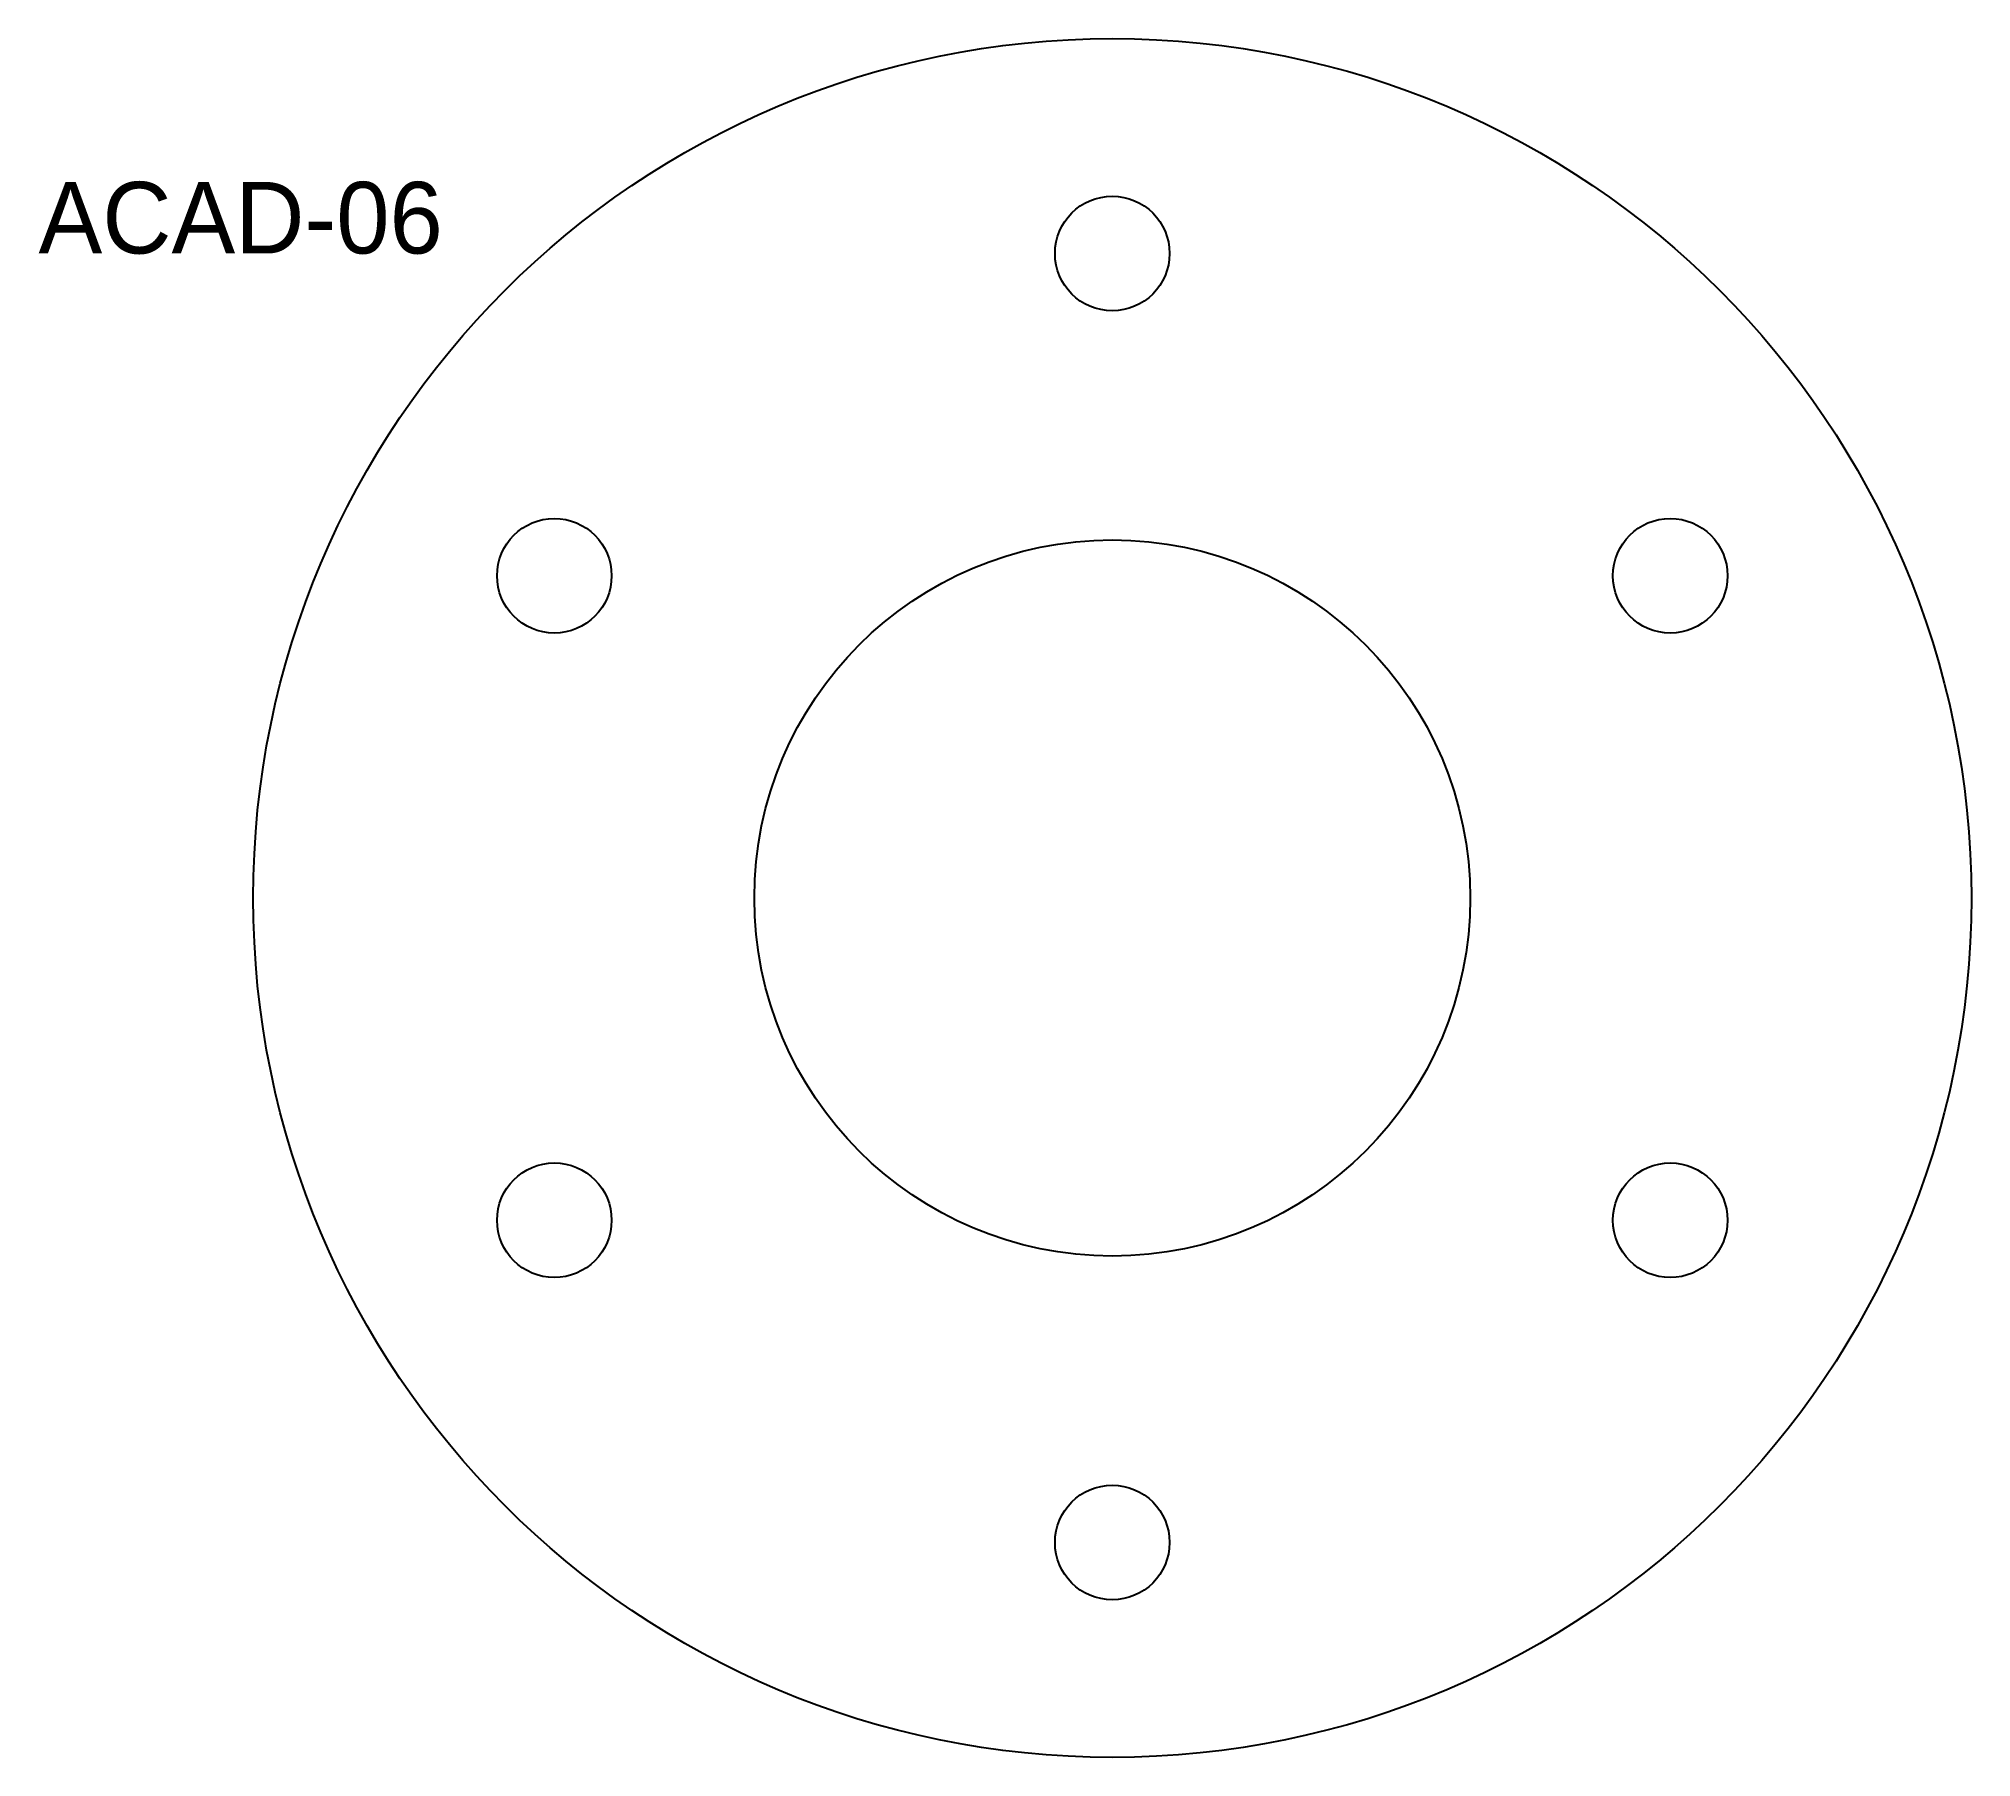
# Model space of a CAD drawing. Header units: metres. Extents: x 5 to 140, y 20 to 140.
import ezdxf

# ---------------------------------------------------------------- set-up
doc = ezdxf.new("R2010")
doc.units = ezdxf.units.M
for name, color, linetype in [('ANNOTATION', 7, 'Continuous'), ('CUTOUT', 7, 'Continuous'), ('HOLE', 7, 'Continuous'), ('OUTLINE', 7, 'Continuous')]:
    doc.layers.add(name, color=color, linetype=linetype)

msp = doc.modelspace()

# ---------------------------------------------------------------- linework, layer by layer
at = {"layer": 'CUTOUT'}
msp.add_circle((80, 80), 25, dxfattribs=at)
at = {"layer": 'HOLE'}
for centre in [(80, 125), (41.028857, 102.5), (118.971143, 102.5), (41.028857, 57.5), (118.971143, 57.5), (80, 35)]:
    msp.add_circle(centre, 4, dxfattribs=at)
at = {"layer": 'OUTLINE'}
msp.add_circle((80, 80), 60, dxfattribs=at)

# ---------------------------------------------------------------- texts
at = {"layer": 'ANNOTATION'}
msp.add_text('ACAD-06', height=5, dxfattribs=at).set_placement((5, 125))

doc.saveas('drawing.dxf')
